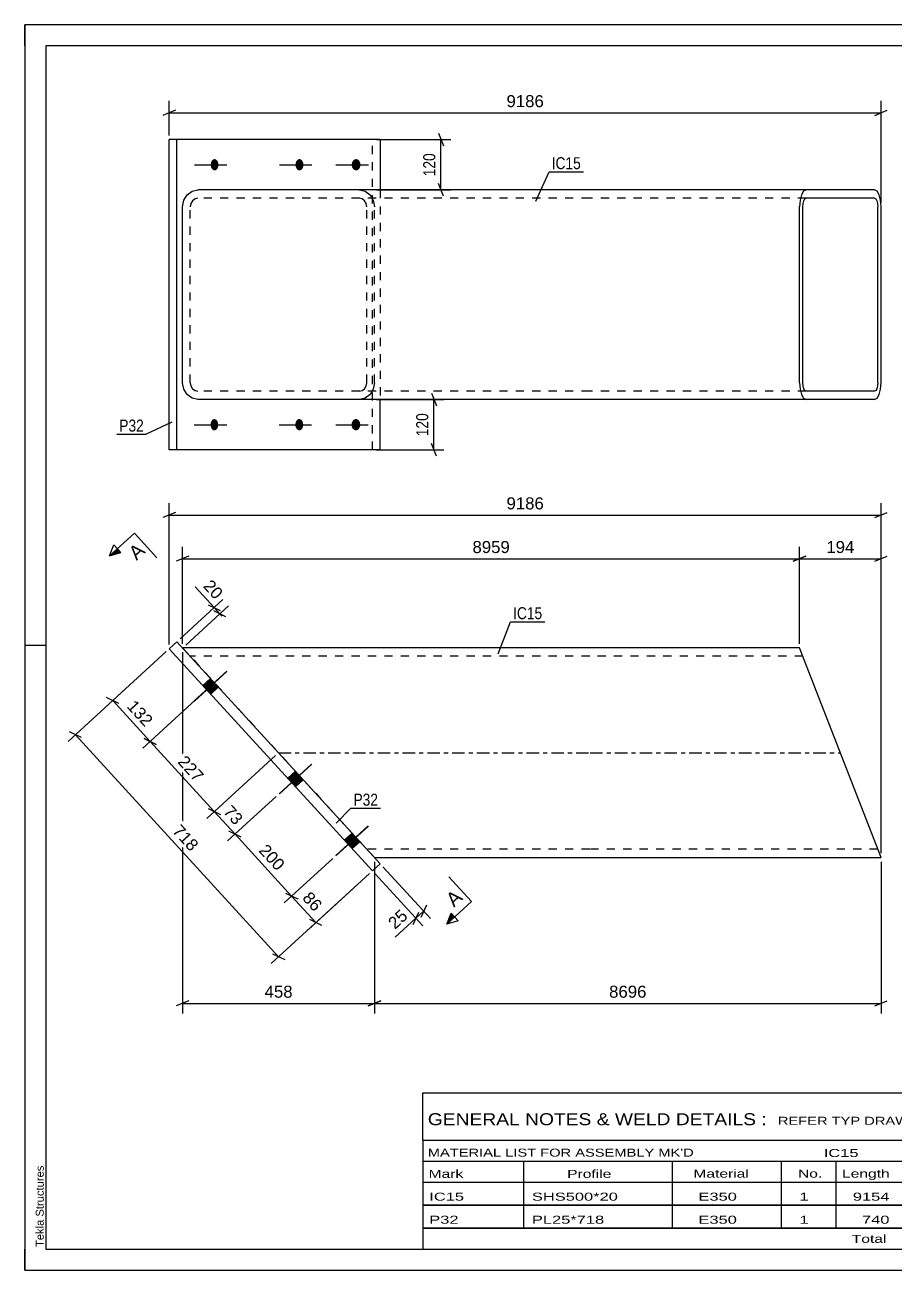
# Model space of a CAD drawing. Header units: millimetres. Extents: x 0 to 420, y 0 to 297.
# Drawn here: x 0 to 207.9, y 0 to 297 of the extents above; entities that cross this region are included whole.
import ezdxf

# ---------------------------------------------------------------- set-up
doc = ezdxf.new("R2010")
doc.units = ezdxf.units.MM
doc.linetypes.add('DXK_LINE_DOT2', pattern=[3.9198, 1.9599, -1.9599])
doc.linetypes.add('DXK_LINE_DOT3', pattern=[5.9187, 2.979, -0.9799, 0.9799, -0.9799])
doc.styles.add('Arial', font='ARIAL.TTF', dxfattribs={"height": 0.2})
doc.styles.add('Arial Narrow', font='ARIALN.TTF', dxfattribs={"height": 0.2})

# ---------------------------------------------------------------- blocks, each defined once
blk = doc.blocks.new('Unknown-762327880-1129')
at = {"color": 5, "linetype": 'Continuous'}
for p, q in [((420, 297), (0, 297)), ((0, 297), (0, 0)), ((0, 292), (0, 297)), ((415, 292), (5, 292)), ((5, 292), (5, 5)), ((5, 149), (0, 149)), ((0, 0), (0, 5)), ((5, 5), (415, 5)), ((0, 0), (420, 0))]:
    blk.add_line(p, q, dxfattribs=at)
at = {"color": 174, "linetype": 'Continuous', "style": 'Arial'}
blk.add_text('Tekla Structures', height=1.9102, rotation=90, dxfattribs=at).set_placement((4.5, 5.5))
blk = doc.blocks.new('Part-762327880-1773 - 1767')
at = {"color": 2, "linetype": 'Continuous'}
for p, q in [((36.29, 149.88), (34.44, 148.2)), ((36.29, 149.88), (84.78, 96.93)), ((34.44, 148.2), (82.93, 95.25)), ((84.78, 96.93), (82.93, 95.25))]:
    blk.add_line(p, q, dxfattribs=at)
blk = doc.blocks.new('Part-762327880-1778 - 1767')
at = {"color": 2, "linetype": 'Continuous'}
for p, q in [((134.78, 148.41), (37.64, 148.41)), ((184.88, 148.41), (134.88, 148.41)), ((204.31, 98.41), (184.88, 148.41)), ((83.43, 98.41), (134.78, 98.41)), ((134.88, 98.41), (204.31, 98.41))]:
    blk.add_line(p, q, dxfattribs=at)
at = {"color": 7, "linetype": 'DXK_LINE_DOT2'}
for p, q in [((37.64, 148.41), (83.43, 98.41)), ((134.78, 146.41), (39.47, 146.41)), ((185.66, 146.41), (134.88, 146.41)), ((134.78, 100.41), (81.6, 100.41)), ((203.54, 100.41), (134.88, 100.41))]:
    blk.add_line(p, q, dxfattribs=at)
at = {"color": 7, "linetype": 'DXK_LINE_DOT3'}
for p, q in [((60.53, 123.41), (134.78, 123.41)), ((134.88, 123.41), (194.6, 123.41))]:
    blk.add_line(p, q, dxfattribs=at)
blk = doc.blocks.new('Bolt-762327880-1779 - 1767')
at = {"linetype": 'Continuous'}
for points in [[(46.18, 139.08), (44.36, 141.07), (42.51, 139.38), (44.34, 137.39)], [(66.44, 116.96), (64.62, 118.95), (62.77, 117.26), (64.6, 115.27)], [(79.95, 102.21), (78.13, 104.2), (76.28, 102.51), (78.11, 100.52)]]:
    blk.add_hatch(color=1, dxfattribs=at).paths.add_polyline_path(points)
at = {"color": 1, "linetype": 'Continuous'}
for p, q in [((40.48, 135.69), (48.22, 142.78)), ((42.51, 139.38), (44.36, 141.07)), ((44.34, 137.39), (46.18, 139.08)), ((60.74, 113.56), (68.48, 120.65)), ((62.77, 117.26), (64.62, 118.95)), ((64.6, 115.27), (66.44, 116.96)), ((74.24, 98.81), (81.99, 105.9)), ((76.28, 102.51), (78.13, 104.2)), ((78.11, 100.52), (79.95, 102.21))]:
    blk.add_line(p, q, dxfattribs=at)
blk = doc.blocks.new('Bolt-762327880-1780 - 1767')
at = {"linetype": 'Continuous'}
for points in [[(46.13, 139.13), (44.31, 141.13), (42.46, 139.44), (44.29, 137.45)], [(66.39, 117.01), (64.57, 119), (62.73, 117.31), (64.55, 115.32)], [(79.9, 102.26), (78.08, 104.25), (76.23, 102.56), (78.06, 100.57)]]:
    blk.add_hatch(color=1, dxfattribs=at).paths.add_polyline_path(points)
at = {"color": 1, "linetype": 'Continuous'}
for p, q in [((40.43, 135.74), (48.17, 142.83)), ((42.46, 139.44), (44.31, 141.13)), ((44.29, 137.45), (46.13, 139.13)), ((60.69, 113.62), (68.43, 120.71)), ((62.73, 117.31), (64.57, 119)), ((64.55, 115.32), (66.39, 117.01)), ((74.19, 98.87), (81.94, 105.96)), ((76.23, 102.56), (78.08, 104.25)), ((78.06, 100.57), (79.9, 102.26))]:
    blk.add_line(p, q, dxfattribs=at)
blk = doc.blocks.new('Part-762327880-1738 - 1732')
at = {"color": 2, "linetype": 'Continuous'}
for p, q in [((84.78, 269.64), (34.44, 269.64)), ((34.44, 195.64), (34.44, 269.64)), ((36.29, 195.64), (36.29, 269.64)), ((84.78, 269.64), (84.78, 257.64)), ((84.78, 195.64), (84.78, 207.64)), ((84.78, 195.64), (34.44, 195.64))]:
    blk.add_line(p, q, dxfattribs=at)
at = {"color": 7, "linetype": 'DXK_LINE_DOT2'}
for p, q in [((82.93, 195.64), (82.93, 269.64)), ((84.78, 257.64), (84.78, 207.64))]:
    blk.add_line(p, q, dxfattribs=at)
blk = doc.blocks.new('Part-762327880-1743 - 1732')
at = {"color": 2, "linetype": 'Continuous'}
for p, q in [((37.92, 255.17), (38.71, 256.47)), ((38.71, 256.47), (39.9, 257.34)), ((39.9, 257.34), (41.3, 257.64)), ((134.78, 257.64), (41.3, 257.64)), ((202.76, 257.64), (134.88, 257.64)), ((185.33, 256.47), (185, 255.17)), ((185.84, 257.34), (185.33, 256.47)), ((186.43, 257.64), (185.84, 257.34)), ((185.88, 255.06), (186.14, 255.49)), ((186.14, 255.49), (186.43, 255.64)), ((202.76, 255.64), (186.43, 255.64)), ((203.35, 257.34), (202.76, 257.64)), ((202.76, 255.64), (203.06, 255.49)), ((203.06, 255.49), (203.31, 255.06)), ((203.86, 256.47), (203.35, 257.34)), ((204.2, 255.17), (203.86, 256.47)), ((37.64, 253.64), (37.92, 255.17)), ((37.64, 211.64), (37.64, 253.64)), ((185, 255.17), (184.88, 253.64)), ((184.88, 211.64), (184.88, 253.64)), ((185.66, 253.64), (185.72, 254.41)), ((185.66, 211.64), (185.66, 253.64)), ((185.72, 254.41), (185.88, 255.06)), ((203.31, 255.06), (203.48, 254.41)), ((203.48, 254.41), (203.54, 253.64)), ((203.54, 211.64), (203.54, 253.64)), ((204.31, 253.64), (204.2, 255.17)), ((204.31, 211.64), (204.31, 253.64)), ((37.92, 210.11), (37.64, 211.64)), ((184.88, 211.64), (185, 210.11)), ((185.72, 210.88), (185.66, 211.64)), ((185.88, 210.23), (185.72, 210.88)), ((203.48, 210.88), (203.31, 210.23)), ((203.54, 211.64), (203.48, 210.88)), ((204.2, 210.11), (204.31, 211.64)), ((38.71, 208.81), (37.92, 210.11)), ((39.9, 207.95), (38.71, 208.81)), ((41.3, 207.64), (39.9, 207.95)), ((185, 210.11), (185.33, 208.81)), ((185.33, 208.81), (185.84, 207.95)), ((185.84, 207.95), (186.43, 207.64)), ((186.14, 209.79), (185.88, 210.23)), ((186.43, 209.64), (186.14, 209.79)), ((202.76, 209.64), (186.43, 209.64)), ((203.06, 209.79), (202.76, 209.64)), ((202.76, 207.64), (203.35, 207.95)), ((203.31, 210.23), (203.06, 209.79)), ((203.35, 207.95), (203.86, 208.81)), ((203.86, 208.81), (204.2, 210.11)), ((134.78, 207.64), (41.3, 207.64)), ((202.76, 207.64), (134.88, 207.64))]:
    blk.add_line(p, q, dxfattribs=at)
at = {"color": 7, "linetype": 'DXK_LINE_DOT2'}
for p, q in [((40.6, 255.49), (40.01, 255.06)), ((41.3, 255.64), (40.6, 255.49)), ((134.78, 255.64), (41.3, 255.64)), ((79.77, 257.64), (81.17, 257.34)), ((80.47, 255.49), (79.77, 255.64)), ((81.06, 255.06), (80.47, 255.49)), ((81.17, 257.34), (82.36, 256.47)), ((82.36, 256.47), (83.15, 255.17)), ((186.43, 255.64), (134.88, 255.64)), ((39.61, 254.41), (39.47, 253.64)), ((39.47, 211.64), (39.47, 253.64)), ((40.01, 255.06), (39.61, 254.41)), ((81.46, 254.41), (81.06, 255.06)), ((81.6, 253.64), (81.46, 254.41)), ((81.6, 211.64), (81.6, 253.64)), ((83.15, 255.17), (83.43, 253.64)), ((83.43, 211.64), (83.43, 253.64)), ((39.47, 211.64), (39.61, 210.88)), ((39.61, 210.88), (40.01, 210.23)), ((81.06, 210.23), (81.46, 210.88)), ((81.46, 210.88), (81.6, 211.64)), ((83.43, 211.64), (83.15, 210.11)), ((40.01, 210.23), (40.6, 209.79)), ((40.6, 209.79), (41.3, 209.64)), ((134.78, 209.64), (41.3, 209.64)), ((79.77, 209.64), (80.47, 209.79)), ((81.17, 207.95), (79.77, 207.64)), ((80.47, 209.79), (81.06, 210.23)), ((82.36, 208.81), (81.17, 207.95)), ((83.15, 210.11), (82.36, 208.81)), ((186.43, 209.64), (134.88, 209.64))]:
    blk.add_line(p, q, dxfattribs=at)
blk = doc.blocks.new('Bolt-762327880-1744 - 1732')
at = {"linetype": 'Continuous'}
for points in [[(44.36, 263.64), (44.38, 263.92), (44.44, 264.19), (44.53, 264.43), (44.66, 264.64), (44.81, 264.81), (44.99, 264.92), (45.17, 264.98), (45.36, 264.98), (45.55, 264.92), (45.72, 264.81), (45.88, 264.64), (46.01, 264.43), (46.1, 264.19), (46.16, 263.92), (46.18, 263.64), (46.16, 263.36), (46.1, 263.09), (46.01, 262.85), (45.88, 262.64), (45.72, 262.47), (45.55, 262.36), (45.36, 262.3), (45.17, 262.3), (44.99, 262.36), (44.81, 262.47), (44.66, 262.64), (44.53, 262.85), (44.44, 263.09), (44.38, 263.36)], [(64.59, 263.64), (64.61, 263.92), (64.67, 264.19), (64.77, 264.43), (64.9, 264.64), (65.06, 264.81), (65.24, 264.92), (65.43, 264.98), (65.63, 264.98), (65.82, 264.92), (66, 264.81), (66.16, 264.64), (66.29, 264.43), (66.39, 264.19), (66.45, 263.92), (66.47, 263.64), (66.45, 263.36), (66.39, 263.09), (66.29, 262.85), (66.16, 262.64), (66, 262.47), (65.82, 262.36), (65.63, 262.3), (65.43, 262.3), (65.24, 262.36), (65.06, 262.47), (64.9, 262.64), (64.77, 262.85), (64.67, 263.09), (64.61, 263.36)], [(78, 263.64), (78.02, 263.92), (78.09, 264.19), (78.2, 264.43), (78.34, 264.64), (78.52, 264.81), (78.72, 264.92), (78.93, 264.98), (79.15, 264.98), (79.36, 264.92), (79.56, 264.81), (79.73, 264.64), (79.88, 264.43), (79.99, 264.19), (80.06, 263.92), (80.08, 263.64), (80.06, 263.36), (79.99, 263.09), (79.88, 262.85), (79.73, 262.64), (79.56, 262.47), (79.36, 262.36), (79.15, 262.3), (78.93, 262.3), (78.72, 262.36), (78.52, 262.47), (78.34, 262.64), (78.2, 262.85), (78.09, 263.09), (78.02, 263.36)]]:
    blk.add_hatch(color=1, dxfattribs=at).paths.add_polyline_path(points)
at = {"color": 1, "linetype": 'Continuous'}
for p, q in [((40.48, 263.64), (48.22, 263.64)), ((60.74, 263.64), (68.48, 263.64)), ((74.24, 263.64), (81.99, 263.64))]:
    blk.add_line(p, q, dxfattribs=at)
blk = doc.blocks.new('Bolt-762327880-1745 - 1732')
at = {"linetype": 'Continuous'}
for points in [[(44.31, 201.64), (44.33, 201.92), (44.39, 202.19), (44.48, 202.43), (44.61, 202.64), (44.76, 202.81), (44.94, 202.92), (45.12, 202.98), (45.31, 202.98), (45.5, 202.92), (45.68, 202.81), (45.83, 202.64), (45.96, 202.43), (46.05, 202.19), (46.11, 201.92), (46.13, 201.64), (46.11, 201.36), (46.05, 201.09), (45.96, 200.85), (45.83, 200.64), (45.68, 200.47), (45.5, 200.36), (45.31, 200.3), (45.12, 200.3), (44.94, 200.36), (44.76, 200.47), (44.61, 200.64), (44.48, 200.85), (44.39, 201.09), (44.33, 201.36)], [(64.54, 201.64), (64.56, 201.92), (64.62, 202.19), (64.72, 202.43), (64.85, 202.64), (65.01, 202.81), (65.19, 202.92), (65.38, 202.98), (65.58, 202.98), (65.77, 202.92), (65.95, 202.81), (66.11, 202.64), (66.24, 202.43), (66.34, 202.19), (66.4, 201.92), (66.42, 201.64), (66.4, 201.36), (66.34, 201.09), (66.24, 200.85), (66.11, 200.64), (65.95, 200.47), (65.77, 200.36), (65.58, 200.3), (65.38, 200.3), (65.19, 200.36), (65.01, 200.47), (64.85, 200.64), (64.72, 200.85), (64.62, 201.09), (64.56, 201.36)], [(77.95, 201.64), (77.97, 201.92), (78.04, 202.19), (78.15, 202.43), (78.29, 202.64), (78.47, 202.81), (78.67, 202.92), (78.88, 202.98), (79.1, 202.98), (79.31, 202.92), (79.51, 202.81), (79.68, 202.64), (79.83, 202.43), (79.94, 202.19), (80.01, 201.92), (80.03, 201.64), (80.01, 201.36), (79.94, 201.09), (79.83, 200.85), (79.68, 200.64), (79.51, 200.47), (79.31, 200.36), (79.1, 200.3), (78.88, 200.3), (78.67, 200.36), (78.47, 200.47), (78.29, 200.64), (78.15, 200.85), (78.04, 201.09), (77.97, 201.36)]]:
    blk.add_hatch(color=1, dxfattribs=at).paths.add_polyline_path(points)
at = {"color": 1, "linetype": 'Continuous'}
for p, q in [((40.43, 201.64), (48.17, 201.64)), ((60.69, 201.64), (68.43, 201.64)), ((74.19, 201.64), (81.94, 201.64))]:
    blk.add_line(p, q, dxfattribs=at)
blk = doc.blocks.new('StraightDimension-762327880-1908 - 1767')
at = {"color": 7, "linetype": 'Continuous'}
for p, q in [((37.64, 149.41), (37.64, 172.53)), ((184.88, 149.41), (184.88, 172.53)), ((39.14, 170.28), (36.14, 169.08)), ((37.64, 169.68), (184.88, 169.68)), ((183.38, 169.08), (186.38, 170.28))]:
    blk.add_line(p, q, dxfattribs=at)
at = {"color": 0}
blk.add_wipeout([(116.31, 170.43), (116.31, 174.63), (106.21, 174.63), (106.21, 170.43)], dxfattribs=at)
at = {"color": 3, "style": 'Arial'}
blk.add_text('8959', height=2.865, dxfattribs=at).set_placement((106.81, 171.03))
blk = doc.blocks.new('StraightDimension-762327880-1790 - 1767')
at = {"color": 7, "linetype": 'Continuous'}
for p, q in [((85.45, 96.2), (96.78, 83.83)), ((83.61, 94.51), (94.94, 82.14)), ((95.86, 87.05), (94.46, 84.14)), ((92.62, 82.45), (94.02, 85.36)), ((93.32, 83.91), (95.16, 85.6))]:
    blk.add_line(p, q, dxfattribs=at)
at = {"color": 0}
blk.add_wipeout([(92.42, 84.11), (89.59, 87.21), (85.42, 83.39), (88.26, 80.29)], dxfattribs=at)
at = {"color": 7, "linetype": 'Continuous'}
blk.add_line((93.32, 83.91), (88.38, 79.39), dxfattribs=at)
blk.add_line((93.32, 83.91), (88.38, 79.39), dxfattribs=at)
at = {"color": 3, "style": 'Arial'}
blk.add_text('25', height=2.865, rotation=42.4848, dxfattribs=at).set_placement((88.3, 81.14))
blk = doc.blocks.new('StraightDimension-762327880-3088 - 1767')
at = {"color": 7, "linetype": 'Continuous'}
for p, q in [((73.46, 98.19), (61.89, 87.6)), ((82.2, 94.57), (67.68, 81.27)), ((62.2, 89.92), (65.11, 88.52)), ((63.66, 89.22), (69.45, 82.89)), ((70.9, 82.19), (67.99, 83.6))]:
    blk.add_line(p, q, dxfattribs=at)
at = {"color": 0}
blk.add_wipeout([(69.01, 84.48), (72.11, 87.32), (68.3, 91.48), (65.2, 88.64)], dxfattribs=at)
at = {"color": 3, "style": 'Arial'}
blk.add_text('86', height=2.865, rotation=-47.5154, dxfattribs=at).set_placement((66.05, 88.61))
blk = doc.blocks.new('StraightDimension-762327880-1801 - 1767')
at = {"color": 7, "linetype": 'Continuous'}
for p, q in [((37.64, 147.41), (37.64, 61.22)), ((83.43, 97.41), (83.43, 61.22)), ((39.14, 64.22), (36.14, 63.02)), ((37.64, 63.62), (83.43, 63.62)), ((81.93, 63.02), (84.93, 64.22))]:
    blk.add_line(p, q, dxfattribs=at)
at = {"color": 0}
blk.add_wipeout([(64.47, 64.37), (64.47, 68.57), (56.6, 68.57), (56.6, 64.37)], dxfattribs=at)
at = {"color": 3, "style": 'Arial'}
blk.add_text('458', height=2.865, dxfattribs=at).set_placement((57.2, 64.97))
blk = doc.blocks.new('StraightDimension-762327880-1805 - 1767')
at = {"color": 7, "linetype": 'Continuous'}
for p, q in [((83.43, 97.41), (83.43, 61.22)), ((204.31, 97.41), (204.31, 61.22)), ((84.93, 64.22), (81.93, 63.02)), ((83.43, 63.62), (204.31, 63.62)), ((202.81, 63.02), (205.81, 64.22))]:
    blk.add_line(p, q, dxfattribs=at)
at = {"color": 0}
blk.add_wipeout([(148.92, 64.37), (148.92, 68.57), (138.82, 68.57), (138.82, 64.37)], dxfattribs=at)
at = {"color": 3, "style": 'Arial'}
blk.add_text('8696', height=2.865, dxfattribs=at).set_placement((139.42, 64.97))
blk = doc.blocks.new('StraightDimension-762327880-1813 - 1767')
at = {"color": 7, "linetype": 'Continuous'}
for p, q in [((33.71, 147.52), (10.29, 126.08)), ((13.52, 127), (10.61, 128.4)), ((12.06, 127.7), (60.55, 74.75)), ((82.2, 94.57), (58.78, 73.13)), ((59.1, 75.45), (62.01, 74.05))]:
    blk.add_line(p, q, dxfattribs=at)
at = {"color": 0}
blk.add_wipeout([(39.52, 98.83), (42.62, 101.66), (37.3, 107.47), (34.2, 104.63)], dxfattribs=at)
at = {"color": 3, "style": 'Arial'}
blk.add_text('718', height=2.865, rotation=-47.5154, dxfattribs=at).set_placement((35.05, 104.6))
blk = doc.blocks.new('StraightDimension-762327880-1897 - 1767')
at = {"color": 7, "linetype": 'Continuous'}
for p, q in [((34.44, 149.2), (34.44, 182.94)), ((204.31, 99.41), (204.31, 182.94)), ((35.94, 180.69), (32.94, 179.49)), ((34.44, 180.09), (204.31, 180.09)), ((202.81, 179.49), (205.81, 180.69))]:
    blk.add_line(p, q, dxfattribs=at)
at = {"color": 0}
blk.add_wipeout([(124.43, 180.84), (124.43, 185.04), (114.33, 185.04), (114.33, 180.84)], dxfattribs=at)
at = {"color": 3, "style": 'Arial'}
blk.add_text('9186', height=2.865, dxfattribs=at).set_placement((114.93, 181.44))
blk = doc.blocks.new('StraightDimension-762327880-3092 - 1767')
at = {"color": 7, "linetype": 'Continuous'}
for p, q in [((33.71, 147.52), (19.19, 134.22)), ((42.64, 137.77), (28.12, 124.47)), ((22.41, 135.14), (19.5, 136.55)), ((20.96, 135.84), (29.89, 126.09)), ((28.43, 126.79), (31.34, 125.39))]:
    blk.add_line(p, q, dxfattribs=at)
at = {"color": 0}
blk.add_wipeout([(28.63, 128.57), (31.73, 131.41), (26.42, 137.21), (23.32, 134.38)], dxfattribs=at)
at = {"color": 3, "style": 'Arial'}
blk.add_text('132', height=2.865, rotation=-47.5154, dxfattribs=at).set_placement((24.17, 134.34))
blk = doc.blocks.new('StraightDimension-762327880-1917 - 1767')
at = {"color": 7, "linetype": 'Continuous'}
for p, q in [((184.88, 149.41), (184.88, 172.53)), ((204.31, 99.41), (204.31, 172.53)), ((186.38, 170.28), (183.38, 169.08)), ((184.88, 169.68), (204.31, 169.68)), ((202.81, 169.08), (205.81, 170.28))]:
    blk.add_line(p, q, dxfattribs=at)
at = {"color": 0}
blk.add_wipeout([(198.53, 170.43), (198.53, 174.63), (190.66, 174.63), (190.66, 170.43)], dxfattribs=at)
at = {"color": 3, "style": 'Arial'}
blk.add_text('194', height=2.865, dxfattribs=at).set_placement((191.26, 171.03))
blk = doc.blocks.new('StraightDimension-762327880-1930 - 1767')
at = {"color": 7, "linetype": 'Continuous'}
for p, q in [((37.02, 150.56), (47.26, 159.94)), ((38.38, 149.08), (48.61, 158.46)), ((43.7, 158.71), (46.62, 157.31)), ((45.16, 158.01), (46.51, 156.54)), ((47.97, 155.83), (45.06, 157.24)), ((46.51, 156.54), (47, 156))]:
    blk.add_line(p, q, dxfattribs=at)
at = {"color": 0}
blk.add_wipeout([(45.36, 158.9), (48.46, 161.74), (44.64, 165.91), (41.54, 163.07)], dxfattribs=at)
at = {"color": 7, "linetype": 'Continuous'}
blk.add_line((45.16, 158.01), (40.64, 162.95), dxfattribs=at)
blk.add_line((45.16, 158.01), (40.64, 162.95), dxfattribs=at)
at = {"color": 3, "style": 'Arial'}
blk.add_text('20', height=2.865, rotation=-47.5154, dxfattribs=at).set_placement((42.39, 163.03))
blk = doc.blocks.new('StraightDimension-762327880-3089 - 1767')
at = {"color": 7, "linetype": 'Continuous'}
for p, q in [((59.95, 112.94), (48.38, 102.35)), ((51.61, 103.27), (48.69, 104.67)), ((50.15, 103.97), (63.66, 89.22)), ((73.46, 98.19), (61.89, 87.6)), ((62.2, 89.92), (65.11, 88.52))]:
    blk.add_line(p, q, dxfattribs=at)
at = {"color": 0}
blk.add_wipeout([(60.12, 94.2), (63.21, 97.03), (57.9, 102.84), (54.8, 100)], dxfattribs=at)
at = {"color": 3, "style": 'Arial'}
blk.add_text('200', height=2.865, rotation=-47.5154, dxfattribs=at).set_placement((55.65, 99.96))
blk = doc.blocks.new('StraightDimension-762327880-3090 - 1767')
at = {"color": 7, "linetype": 'Continuous'}
for p, q in [((59.8, 122.73), (43.43, 107.75)), ((59.95, 112.94), (48.38, 102.35)), ((43.75, 110.07), (46.66, 108.67)), ((45.2, 109.37), (50.15, 103.97)), ((51.61, 103.27), (48.69, 104.67))]:
    blk.add_line(p, q, dxfattribs=at)
at = {"color": 0}
blk.add_wipeout([(50.14, 105.09), (53.23, 107.93), (49.42, 112.09), (46.32, 109.26)], dxfattribs=at)
at = {"color": 3, "style": 'Arial'}
blk.add_text('73', height=2.865, rotation=-47.5154, dxfattribs=at).set_placement((47.17, 109.22))
blk = doc.blocks.new('StraightDimension-762327880-3091 - 1767')
at = {"color": 7, "linetype": 'Continuous'}
for p, q in [((42.64, 137.77), (28.12, 124.47)), ((31.34, 125.39), (28.43, 126.79)), ((29.89, 126.09), (45.2, 109.37)), ((59.8, 122.73), (43.43, 107.75)), ((43.75, 110.07), (46.66, 108.67))]:
    blk.add_line(p, q, dxfattribs=at)
at = {"color": 0}
blk.add_wipeout([(40.76, 115.33), (43.85, 118.17), (38.54, 123.98), (35.44, 121.14)], dxfattribs=at)
at = {"color": 3, "style": 'Arial'}
blk.add_text('227', height=2.865, rotation=-47.5154, dxfattribs=at).set_placement((36.29, 121.1))
blk = doc.blocks.new('StraightDimension-762327880-1748 - 1732')
at = {"color": 7, "linetype": 'Continuous'}
for p, q in [((97, 209.14), (98.2, 206.14)), ((83.93, 207.64), (100, 207.64)), ((97.6, 195.64), (97.6, 207.64)), ((98.2, 194.14), (97, 197.14)), ((83.93, 195.64), (100, 195.64))]:
    blk.add_line(p, q, dxfattribs=at)
at = {"color": 0}
blk.add_wipeout([(96.85, 204.98), (92.65, 204.98), (92.65, 198.3), (96.85, 198.3)], dxfattribs=at)
at = {"color": 3, "style": 'Arial Narrow'}
blk.add_text('120', height=2.863, rotation=90.0002, dxfattribs=at).set_placement((96.25, 198.9))
blk = doc.blocks.new('StraightDimension-762327880-1753 - 1732')
at = {"color": 7, "linetype": 'Continuous'}
for p, q in [((98.68, 271.14), (99.88, 268.14)), ((83.93, 269.64), (101.68, 269.64)), ((99.28, 257.64), (99.28, 269.64)), ((99.88, 256.14), (98.68, 259.14)), ((83.93, 257.64), (101.68, 257.64))]:
    blk.add_line(p, q, dxfattribs=at)
at = {"color": 0}
blk.add_wipeout([(98.53, 266.98), (94.33, 266.98), (94.33, 260.3), (98.53, 260.3)], dxfattribs=at)
at = {"color": 3, "style": 'Arial Narrow'}
blk.add_text('120', height=2.863, rotation=90.0002, dxfattribs=at).set_placement((97.93, 260.9))
blk = doc.blocks.new('StraightDimension-762327880-1758 - 1732')
at = {"color": 7, "linetype": 'Continuous'}
for p, q in [((35.94, 276.63), (32.94, 275.43)), ((34.44, 270.64), (34.44, 278.88)), ((202.81, 275.43), (205.81, 276.63)), ((204.31, 254.64), (204.31, 278.88)), ((34.44, 276.03), (204.31, 276.03))]:
    blk.add_line(p, q, dxfattribs=at)
at = {"color": 0}
blk.add_wipeout([(124.43, 276.78), (124.43, 280.98), (114.33, 280.98), (114.33, 276.78)], dxfattribs=at)
at = {"color": 3, "style": 'Arial'}
blk.add_text('9186', height=2.865, dxfattribs=at).set_placement((114.93, 277.38))
blk = doc.blocks.new('Unknown-762327880-3166')
at = {"color": 7, "linetype": 'Continuous'}
for p, q in [((95, 42.25), (255, 42.25)), ((95, 31), (95, 42.25)), ((255, 42.25), (255, 31)), ((95, 31), (255, 31)), ((95, 31), (95, 26)), ((255, 31), (255, 26)), ((95, 26), (255, 26)), ((95, 26), (95, 21)), ((119, 26), (119, 21)), ((154.5, 26), (154.5, 21)), ((180.5, 26), (180.5, 21)), ((193.5, 26), (193.5, 21)), ((211, 26), (211, 21)), ((233, 26), (233, 21)), ((255, 26), (255, 21)), ((95, 21), (255, 21)), ((95, 20.95), (95, 15.55)), ((95, 20.95), (255, 20.95)), ((119, 21), (119, 15.5)), ((154.5, 21), (154.5, 15.5)), ((180.5, 21), (180.5, 15.5)), ((193.5, 21), (193.5, 15.5)), ((211, 21), (211, 15.5)), ((233, 21), (233, 15.5)), ((255, 20.95), (255, 15.55)), ((95, 15.55), (255, 15.55)), ((95, 15.45), (95, 10.05)), ((95, 15.45), (255, 15.45)), ((119, 15.5), (119, 10)), ((154.5, 15.5), (154.5, 10)), ((180.5, 15.5), (180.5, 10)), ((193.5, 15.5), (193.5, 10)), ((211, 15.5), (211, 10)), ((233, 15.5), (233, 10)), ((255, 15.45), (255, 10.05)), ((95, 10.05), (255, 10.05)), ((95, 10), (255, 10)), ((95, 10), (95, 5)), ((211, 10), (211, 5)), ((233, 10), (233, 5)), ((255, 10), (255, 5)), ((95, 5), (255, 5))]:
    blk.add_line(p, q, dxfattribs=at)
at = {"color": 7, "style": 'Arial Narrow'}
for s, height, width, p in [('GENERAL NOTES & WELD DETAILS :', 2.8633, 1.4, (96.15, 34.56)), ('REFER TYP DRAWING TYP-01', 1.9089, 1.6, (179.7, 34.66)), ("MATERIAL LIST FOR ASSEMBLY MK'D", 1.9089, 1.6, (96.15, 27.06)), ('IC15', 1.909, 1.794707, (190.65, 26.97)), ('4', 1.91, 1.794707, (217.08, 27.06)), ('No. Required', 1.9089, 1.6, (226.41, 27.06)), ('Mark', 1.909, 1.7, (96.34, 22)), ('Profile', 1.909, 1.7, (129.41, 22)), ('Material', 1.909, 1.7, (159.54, 22.06)), ('No.', 1.909, 1.7, (184.5, 22.06)), ('Length', 1.909, 1.7, (195, 22.06)), ('Area', 1.909, 1.7, (217.5, 22.06)), ('Weight', 1.909, 1.7, (237, 22.06))]:
    blk.add_text(s, height=height, dxfattribs=dict(at, width=width)).set_placement(p)
at = {"color": 7, "linetype": 'Continuous', "style": 'Arial Narrow'}
for s, height, width, p in [('IC15', 1.909, 1.794707, (96.5, 16.56)), ('SHS500*20', 1.909, 1.794707, (121, 16.56)), ('E350', 1.909, 1.794707, (160.74, 16.56)), ('1', 1.91, 1.794707, (184.86, 16.56)), ('9154', 1.909, 1.794707, (197.58, 16.56)), ('17.7', 1.909, 1.794707, (219.13, 16.56)), ('2661.0', 1.909, 1.794707, (235.77, 16.56)), ('P32', 1.909, 1.794707, (96.5, 11.06)), ('PL25*718', 1.909, 1.794707, (121, 11.06)), ('E350', 1.909, 1.794707, (160.74, 11.06)), ('1', 1.91, 1.794707, (184.86, 11.06)), ('740', 1.909, 1.794707, (199.77, 11.06)), ('1.1', 1.909, 1.794707, (221.32, 11.06)), ('104.3', 1.909, 1.794707, (237.96, 11.06)), ('Total', 1.909, 1.7, (197.33, 6.5)), ('18.8', 1.909, 1.794707, (218.64, 6.5)), ('2765.2', 1.909, 1.794707, (235.77, 6.5))]:
    blk.add_text(s, height=height, dxfattribs=dict(at, width=width)).set_placement(p)
blk = doc.blocks.new('Mark-762327880-1769 - 1767')
at = {"color": 0}
blk.add_wipeout([(84.27, 110.77), (84.27, 113.77), (78.42, 113.77), (78.42, 110.77)], dxfattribs=at)
blk.add_wipeout([(84.27, 110.77), (84.27, 113.77), (78.42, 113.77), (78.42, 110.77)], dxfattribs=at)
at = {"color": 30, "linetype": 'Continuous'}
for p, q in [((74.28, 106.64), (77.82, 110.17)), ((77.82, 110.17), (84.87, 110.17))]:
    blk.add_line(p, q, dxfattribs=at)
at = {"color": 3, "style": 'Arial Narrow'}
blk.add_text('P32', height=2.863, dxfattribs=at).set_placement((78.42, 110.77))
blk = doc.blocks.new('SectionMark-762327880-1957 - 1767')
at = {"color": 6, "linetype": 'Continuous'}
for p, q in [((20.22, 170.39), (21.22, 173)), ((103.39, 83.28), (100.7, 82.51))]:
    blk.add_line(p, q, dxfattribs=at)
at = {"color": 0, "linetype": 'Continuous'}
for points in [[(28.93, 171.24), (26.57, 173.82), (24.27, 171.72), (26.64, 169.14)], [(104.68, 88.53), (102.31, 91.11), (100.02, 89.01), (102.38, 86.43)]]:
    blk.add_wipeout(points, dxfattribs=at)
at = {"linetype": 'Continuous'}
for points in [[(22.07, 172.08), (22.91, 171.15), (20.22, 170.39)], [(101.7, 85.12), (102.54, 84.2), (100.7, 82.51)]]:
    blk.add_hatch(color=6, dxfattribs=at).paths.add_polyline_path(points)
at = {"color": 6, "linetype": 'Continuous'}
for p, q in [((26.12, 175.79), (20.22, 170.39)), ((26.12, 175.79), (31.52, 169.89)), ((22.91, 171.15), (21.22, 173)), ((20.22, 170.39), (22.91, 171.15)), ((106.6, 87.91), (101.19, 93.81)), ((106.6, 87.91), (100.7, 82.51)), ((100.7, 82.51), (101.7, 85.12)), ((101.7, 85.12), (103.39, 83.28))]:
    blk.add_line(p, q, dxfattribs=at)
at = {"color": 3, "linetype": 'Continuous', "style": 'Arial'}
for p in [(26.64, 169.14), (102.38, 86.43)]:
    blk.add_text('A', height=3.34, rotation=42.4848, dxfattribs=at).set_placement(p)
blk = doc.blocks.new('Mark-762327880-1774 - 1767')
at = {"color": 0}
blk.add_wipeout([(123.46, 155.25), (123.46, 158.25), (116.51, 158.25), (116.51, 155.25)], dxfattribs=at)
blk.add_wipeout([(123.46, 155.25), (123.46, 158.25), (116.51, 158.25), (116.51, 155.25)], dxfattribs=at)
at = {"color": 30, "linetype": 'Continuous'}
for p, q in [((112.98, 147), (115.91, 154.65)), ((115.91, 154.65), (124.06, 154.65))]:
    blk.add_line(p, q, dxfattribs=at)
at = {"color": 3, "style": 'Arial Narrow'}
blk.add_text('IC15', height=2.863, dxfattribs=at).set_placement((116.51, 155.25))
blk = doc.blocks.new('Mark-762327880-1734 - 1732')
at = {"color": 0}
blk.add_wipeout([(28.38, 199.99), (28.38, 202.99), (22.53, 202.99), (22.53, 199.99)], dxfattribs=at)
blk.add_wipeout([(28.38, 199.99), (28.38, 202.99), (22.53, 202.99), (22.53, 199.99)], dxfattribs=at)
at = {"color": 30, "linetype": 'Continuous'}
for p in [(35.07, 202.21), (21.93, 199.39)]:
    blk.add_line(p, (28.98, 199.39), dxfattribs=at)
at = {"color": 3, "style": 'Arial Narrow'}
blk.add_text('P32', height=2.863, dxfattribs=at).set_placement((22.53, 199.99))
blk = doc.blocks.new('Mark-762327880-1739 - 1732')
at = {"color": 0}
blk.add_wipeout([(132.67, 262.59), (132.67, 265.59), (125.72, 265.59), (125.72, 262.59)], dxfattribs=at)
blk.add_wipeout([(132.67, 262.59), (132.67, 265.59), (125.72, 265.59), (125.72, 262.59)], dxfattribs=at)
at = {"color": 30, "linetype": 'Continuous'}
for p, q in [((121.96, 254.94), (125.12, 261.99)), ((125.12, 261.99), (133.27, 261.99))]:
    blk.add_line(p, q, dxfattribs=at)
at = {"color": 3, "style": 'Arial Narrow'}
blk.add_text('IC15', height=2.863, dxfattribs=at).set_placement((125.72, 262.59))

msp = doc.modelspace()

# ---------------------------------------------------------------- block references
for name in ['Unknown-762327880-1129', 'Part-762327880-1738 - 1732', 'Bolt-762327880-1744 - 1732', 'Part-762327880-1743 - 1732', 'Bolt-762327880-1745 - 1732', 'Part-762327880-1773 - 1767', 'Part-762327880-1778 - 1767', 'Bolt-762327880-1780 - 1767', 'Bolt-762327880-1779 - 1767', 'Unknown-762327880-3166']:
    msp.add_blockref(name, (0, 0))

# ---------------------------------------------------------------- next in the draw order: block references
for name in ['StraightDimension-762327880-1753 - 1732', 'StraightDimension-762327880-1748 - 1732', 'Mark-762327880-1734 - 1732', 'StraightDimension-762327880-1908 - 1767', 'StraightDimension-762327880-1790 - 1767']:
    msp.add_blockref(name, (0, 0))

# ---------------------------------------------------------------- next in the draw order: block references
for name in ['StraightDimension-762327880-1758 - 1732', 'StraightDimension-762327880-3088 - 1767']:
    msp.add_blockref(name, (0, 0))

# ---------------------------------------------------------------- next in the draw order: block references
for name in ['Mark-762327880-1739 - 1732', 'StraightDimension-762327880-1801 - 1767']:
    msp.add_blockref(name, (0, 0))

# ---------------------------------------------------------------- next in the draw order: block references
msp.add_blockref('StraightDimension-762327880-1805 - 1767', (0, 0))

# ---------------------------------------------------------------- next in the draw order: block references
msp.add_blockref('StraightDimension-762327880-1813 - 1767', (0, 0))

# ---------------------------------------------------------------- next in the draw order: block references
msp.add_blockref('StraightDimension-762327880-1897 - 1767', (0, 0))

# ---------------------------------------------------------------- next in the draw order: block references
for name in ['StraightDimension-762327880-1917 - 1767', 'StraightDimension-762327880-1930 - 1767', 'Mark-762327880-1774 - 1767', 'StraightDimension-762327880-3092 - 1767', 'StraightDimension-762327880-3089 - 1767']:
    msp.add_blockref(name, (0, 0))

# ---------------------------------------------------------------- next in the draw order: block references
for name in ['StraightDimension-762327880-3090 - 1767', 'Mark-762327880-1769 - 1767']:
    msp.add_blockref(name, (0, 0))

# ---------------------------------------------------------------- next in the draw order: block references
msp.add_blockref('StraightDimension-762327880-3091 - 1767', (0, 0))

# ---------------------------------------------------------------- next in the draw order: block references
msp.add_blockref('SectionMark-762327880-1957 - 1767', (0, 0))

doc.saveas('drawing.dxf')
